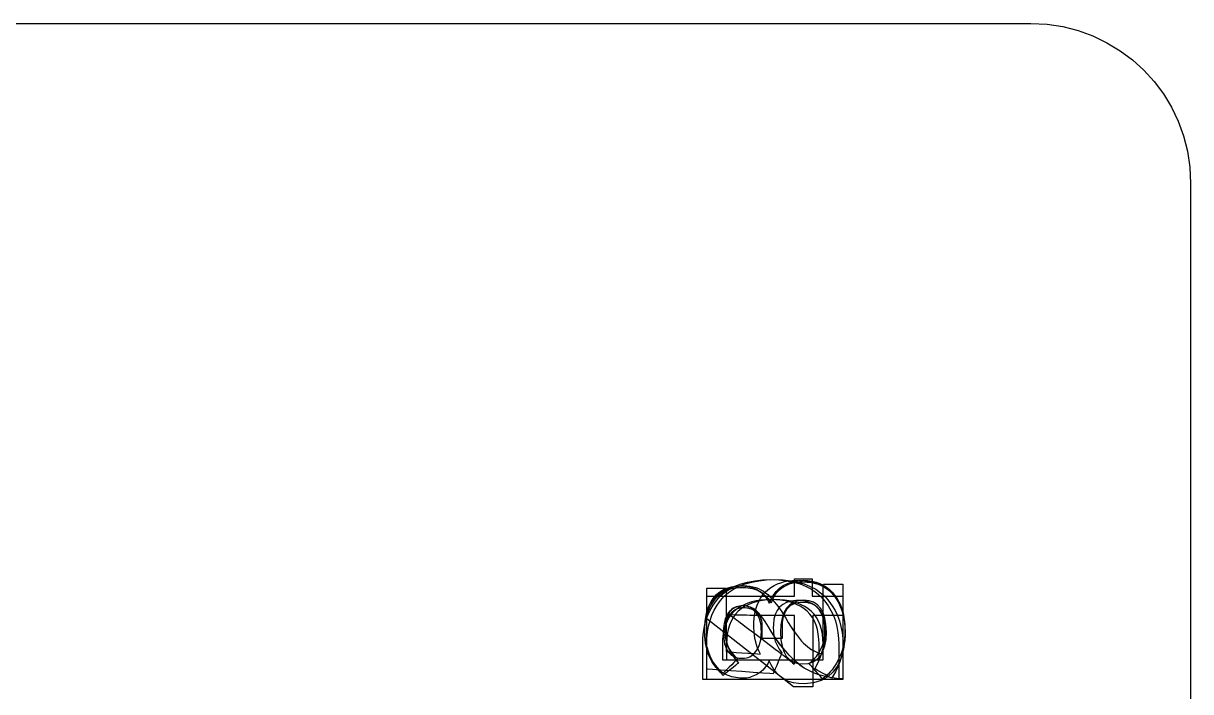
# Model space of a CAD drawing. Extents: x 1 to 47.7, y 0.2 to 35.
# Drawn here: x 39.654 to 40.238, y 19.176 to 19.51 of the extents above; entities that cross this region are included whole.
import ezdxf

# ---------------------------------------------------------------- set-up
doc = ezdxf.new("R2010")
doc.units = 0
doc.header["$MEASUREMENT"] = 0
for name, color, linetype in [('5_1___24__TARGET_LEDS___12', 7, 'CONTINUOUS'), ('6_2___8__INDEPENDENT_INPUT', 7, 'CONTINUOUS'), ('6_3___8__OPTOISO_INDEPENDE', 7, 'CONTINUOUS'), ('6_4___24__OPTOISO_INDEPEND', 7, 'CONTINUOUS'), ('6_5___8__INDEPENDENT_INPUT', 7, 'CONTINUOUS'), ('6_6___8__INDEPENDENT_INPUT', 7, 'CONTINUOUS'), ('6_7___8__OPTOISO_INDEPENDE', 7, 'CONTINUOUS'), ('6_8___8__OPTOISO_INDEPENDE', 7, 'CONTINUOUS'), ('8_0_____DWG', 7, 'CONTINUOUS')]:
    doc.layers.add(name, color=color, linetype=linetype)

msp = doc.modelspace()

# ---------------------------------------------------------------- linework, layer by layer
at = {"layer": '5_1___24__TARGET_LEDS___12'}
msp.add_lwpolyline([(40.04092, 19.23184), (40.04365, 19.23173), (40.04621, 19.23143), (40.0486, 19.23095), (40.05083, 19.23029), (40.05289, 19.22945), (40.05479, 19.22842), (40.05652, 19.22722), (40.05808, 19.22582), (40.05947, 19.22425), (40.06072, 19.22255), (40.0618, 19.22074), (40.06273, 19.2188), (40.06351, 19.21674), (40.06413, 19.21456), (40.0646, 19.21226), (40.06492, 19.20984), (40.06508, 19.20731), (40.06509, 19.20459), (40.06492, 19.20181), (40.06458, 19.19907), (40.06407, 19.19639), (40.06338, 19.19375), (40.06252, 19.19116), (40.06149, 19.18862), (40.06028, 19.18613), (40.05889, 19.18369), (40.05825, 19.18297), (40.05759, 19.18334), (40.05653, 19.18395), (40.05521, 19.1847), (40.05378, 19.18551), (40.05239, 19.1863), (40.05119, 19.18698), (40.05034, 19.18747), (40.04997, 19.18767), (40.05096, 19.1895), (40.05196, 19.19156), (40.05282, 19.19364), (40.05355, 19.19573), (40.05416, 19.19783), (40.05463, 19.19995), (40.05496, 19.20208), (40.05517, 19.20422), (40.05524, 19.20653), (40.05498, 19.20983), (40.05437, 19.21272), (40.05341, 19.21522), (40.05211, 19.21732), (40.05045, 19.21901), (40.04845, 19.2203), (40.04609, 19.2212), (40.04339, 19.22168), (40.04049, 19.22175), (40.03798, 19.22141), (40.03578, 19.22073), (40.03391, 19.21973), (40.03234, 19.21839), (40.03109, 19.21672), (40.03016, 19.21472), (40.02955, 19.21239), (40.02925, 19.20972), (40.02922, 19.20791), (40.02925, 19.20701), (40.0293, 19.20613), (40.02939, 19.20527), (40.0295, 19.20444), (40.02964, 19.20364), (40.0298, 19.20287), (40.02999, 19.20212), (40.03021, 19.2014), (40.03048, 19.2007), (40.03078, 19.20003), (40.0311, 19.19937), (40.03145, 19.19872), (40.03181, 19.19808), (40.0322, 19.19746), (40.03261, 19.19685), (40.03304, 19.19625), (40.0335, 19.19567), (40.03335, 19.19529), (40.03294, 19.19427), (40.03234, 19.19282), (40.03164, 19.1911), (40.03091, 19.18931), (40.03023, 19.18763), (40.02967, 19.18626), (40.02931, 19.18537), (40.02915, 19.18514), (40.02746, 19.18526), (40.0239, 19.1855), (40.01907, 19.18583), (40.01355, 19.1862), (40.00793, 19.18658), (40.0028, 19.18693), (39.99875, 19.1872), (39.99637, 19.18737), (39.99599, 19.18769), (39.99599, 19.19032), (39.99599, 19.19506), (39.99599, 19.20121), (39.99599, 19.20803), (39.99599, 19.21481), (39.99599, 19.22083), (39.99599, 19.22537), (39.99599, 19.22772), (39.99614, 19.22789), (39.9969, 19.22789), (39.99812, 19.22789), (39.99964, 19.22789), (40.00129, 19.22789), (40.00288, 19.22789), (40.00426, 19.22789), (40.00524, 19.22789), (40.00566, 19.22789), (40.00567, 19.22698), (40.00567, 19.22412), (40.00567, 19.21986), (40.00567, 19.21475), (40.00567, 19.20936), (40.00567, 19.20425), (40.00567, 19.19999), (40.00567, 19.19713), (40.00568, 19.19622), (40.00643, 19.19616), (40.00819, 19.19603), (40.01065, 19.19585), (40.0135, 19.19564), (40.01643, 19.19542), (40.01914, 19.19522), (40.02133, 19.19505), (40.02268, 19.19495), (40.02271, 19.19535), (40.022, 19.19666), (40.02138, 19.19806), (40.02085, 19.19954), (40.0204, 19.20111), (40.02004, 19.20277), (40.01976, 19.20452), (40.01957, 19.20635), (40.01947, 19.20827), (40.01949, 19.21058), (40.01967, 19.21302), (40.02, 19.21531), (40.02048, 19.21746), (40.02112, 19.21945), (40.0219, 19.2213), (40.02284, 19.22299), (40.02393, 19.22454), (40.02517, 19.22593), (40.02655, 19.22717), (40.02802, 19.22827), (40.02958, 19.22922), (40.03124, 19.23002), (40.03299, 19.23067), (40.03483, 19.23118), (40.03677, 19.23155), (40.0388, 19.23177)], close=True, dxfattribs=at)
at = {"layer": '6_2___8__INDEPENDENT_INPUT'}
msp.add_lwpolyline([(40.06402, 19.18257), (40.06076, 19.18285), (40.05766, 19.1833), (40.05473, 19.18391), (40.05197, 19.18469), (40.04937, 19.18563), (40.04694, 19.18673), (40.04468, 19.188), (40.04258, 19.18944), (40.04066, 19.19104), (40.03884, 19.19274), (40.03709, 19.19452), (40.03541, 19.19637), (40.03379, 19.19829), (40.03224, 19.20028), (40.03075, 19.20234), (40.02933, 19.20447), (40.02797, 19.20667), (40.02685, 19.20859), (40.02596, 19.21001), (40.0251, 19.21132), (40.02428, 19.21251), (40.02348, 19.21359), (40.02271, 19.21456), (40.02197, 19.21541), (40.02126, 19.21615), (40.02058, 19.21678), (40.01991, 19.21728), (40.01922, 19.21771), (40.01852, 19.21808), (40.01781, 19.21839), (40.01709, 19.21865), (40.01635, 19.21886), (40.0156, 19.219), (40.01484, 19.21909), (40.01407, 19.21913), (40.01316, 19.2191), (40.01227, 19.219), (40.01144, 19.21882), (40.01065, 19.21857), (40.00991, 19.21825), (40.00921, 19.21785), (40.00857, 19.21737), (40.00797, 19.21682), (40.00741, 19.2162), (40.0069, 19.21546), (40.00645, 19.21462), (40.00606, 19.21368), (40.00574, 19.21264), (40.00548, 19.2115), (40.00528, 19.21026), (40.00515, 19.20893), (40.00507, 19.20749), (40.00508, 19.20581), (40.00526, 19.20382), (40.00561, 19.20188), (40.00613, 19.19998), (40.00681, 19.19814), (40.00766, 19.19635), (40.00867, 19.19461), (40.00985, 19.19292), (40.0112, 19.19128), (40.01177, 19.1905), (40.01121, 19.19005), (40.01027, 19.18928), (40.00907, 19.18831), (40.00776, 19.18724), (40.00647, 19.1862), (40.00535, 19.18528), (40.00452, 19.1846), (40.00412, 19.18428), (40.00258, 19.186), (40.00082, 19.1883), (39.99929, 19.19069), (39.99798, 19.19316), (39.99691, 19.19571), (39.99606, 19.19836), (39.99544, 19.20109), (39.99506, 19.2039), (39.9949, 19.2068), (39.99496, 19.20912), (39.99513, 19.21132), (39.99542, 19.2134), (39.99583, 19.21537), (39.99635, 19.21722), (39.99699, 19.21895), (39.99774, 19.22057), (39.99861, 19.22207), (39.9996, 19.22345), (40.00075, 19.2247), (40.00203, 19.22579), (40.00343, 19.22673), (40.00496, 19.22751), (40.00661, 19.22815), (40.00838, 19.22863), (40.01028, 19.22896), (40.0123, 19.22915), (40.01424, 19.22917), (40.0159, 19.22908), (40.01748, 19.22888), (40.01899, 19.22859), (40.02042, 19.22819), (40.02177, 19.2277), (40.02305, 19.2271), (40.02425, 19.22641), (40.02537, 19.22561), (40.02644, 19.22468), (40.02752, 19.22362), (40.02861, 19.22244), (40.02971, 19.22114), (40.03083, 19.21972), (40.03197, 19.21819), (40.03311, 19.21653), (40.03427, 19.21475), (40.03545, 19.21286), (40.03669, 19.21083), (40.0379, 19.20892), (40.03907, 19.20715), (40.04021, 19.20553), (40.04131, 19.20405), (40.04237, 19.20271), (40.04339, 19.20151), (40.04438, 19.20045), (40.04533, 19.19954), (40.04629, 19.19872), (40.04726, 19.19799), (40.04825, 19.19732), (40.04926, 19.19673), (40.05028, 19.19621), (40.05131, 19.19577), (40.05236, 19.1954), (40.05343, 19.1951), (40.05414, 19.19509), (40.05414, 19.19712), (40.05414, 19.20103), (40.05414, 19.20622), (40.05414, 19.21207), (40.05414, 19.21795), (40.05414, 19.22324), (40.05414, 19.22733), (40.05414, 19.22959), (40.05426, 19.22985), (40.05497, 19.22985), (40.05617, 19.22985), (40.05769, 19.22985), (40.05936, 19.22985), (40.061, 19.22985), (40.06244, 19.22985), (40.0635, 19.22985), (40.064, 19.22985), (40.06402, 19.2288), (40.06402, 19.22482), (40.06402, 19.21864), (40.06402, 19.21112), (40.06402, 19.20308), (40.06402, 19.19536), (40.06402, 19.18882), (40.06402, 19.18427)], close=True, dxfattribs=at)
at = {"layer": '6_3___8__OPTOISO_INDEPENDE'}
for points in [[(40.02794, 19.23227), (40.03203, 19.23209), (40.03584, 19.23166), (40.03939, 19.23098), (40.04266, 19.23003), (40.04566, 19.22883), (40.04839, 19.22737), (40.05085, 19.22566), (40.05303, 19.22368), (40.05495, 19.22149), (40.05662, 19.21917), (40.05806, 19.21674), (40.05928, 19.21419), (40.06027, 19.21152), (40.06103, 19.20874), (40.06157, 19.20584), (40.06187, 19.20283), (40.06196, 19.20014), (40.06196, 19.19925), (40.06196, 19.19726), (40.06196, 19.19453), (40.06196, 19.1914), (40.06196, 19.18826), (40.06196, 19.18544), (40.06196, 19.18332), (40.06196, 19.18226), (40.06057, 19.1822), (40.05466, 19.1822), (40.04534, 19.1822), (40.03397, 19.1822), (40.02192, 19.1822), (40.01055, 19.1822), (40.00122, 19.1822), (39.99531, 19.1822), (39.99392, 19.18226), (39.99392, 19.18332), (39.99392, 19.18544), (39.99392, 19.18826), (39.99392, 19.1914), (39.99392, 19.19453), (39.99392, 19.19726), (39.99392, 19.19925), (39.99392, 19.20014), (39.99398, 19.20288), (39.99426, 19.20595), (39.99477, 19.20889), (39.9955, 19.2117), (39.99646, 19.21439), (39.99765, 19.21695), (39.99907, 19.21938), (40.00072, 19.22168), (40.00262, 19.22385), (40.00482, 19.22578), (40.00729, 19.22747), (40.01004, 19.2289), (40.01307, 19.23008), (40.01637, 19.231), (40.01995, 19.23167), (40.02381, 19.2321)], [(40.02794, 19.22222), (40.0254, 19.22214), (40.02299, 19.22193), (40.0207, 19.22157), (40.01853, 19.22107), (40.01649, 19.22042), (40.01458, 19.21963), (40.01279, 19.21869), (40.01113, 19.21761), (40.0096, 19.21636), (40.00823, 19.21492), (40.00705, 19.21329), (40.00606, 19.21148), (40.00524, 19.2095), (40.00461, 19.20733), (40.00415, 19.20498), (40.00388, 19.20246), (40.0038, 19.20014), (40.0038, 19.19974), (40.0038, 19.19884), (40.0038, 19.19761), (40.0038, 19.19621), (40.0038, 19.19479), (40.0038, 19.19352), (40.0038, 19.19256), (40.0038, 19.19208), (40.00478, 19.19206), (40.00898, 19.19206), (40.0156, 19.19206), (40.02366, 19.19206), (40.03222, 19.19206), (40.04029, 19.19206), (40.0469, 19.19206), (40.0511, 19.19206), (40.05208, 19.19208), (40.05208, 19.19256), (40.05208, 19.19352), (40.05208, 19.19479), (40.05208, 19.19621), (40.05208, 19.19761), (40.05208, 19.19884), (40.05208, 19.19974), (40.05208, 19.20014), (40.052, 19.20246), (40.05173, 19.20498), (40.05127, 19.20733), (40.05062, 19.2095), (40.04979, 19.21148), (40.04877, 19.21329), (40.04756, 19.21492), (40.04617, 19.21636), (40.04461, 19.21761), (40.04296, 19.21869), (40.04118, 19.21963), (40.03928, 19.22042), (40.03725, 19.22107), (40.03511, 19.22157), (40.03284, 19.22193), (40.03045, 19.22214)]]:
    msp.add_lwpolyline(points, close=True, dxfattribs=at)
at = {"layer": '6_4___24__OPTOISO_INDEPEND'}
for points in [[(40.02999, 19.23227), (40.03408, 19.23209), (40.03789, 19.23166), (40.04144, 19.23098), (40.04471, 19.23003), (40.04771, 19.22883), (40.05044, 19.22737), (40.05289, 19.22566), (40.05508, 19.22368), (40.05699, 19.22149), (40.05867, 19.21917), (40.06011, 19.21674), (40.06133, 19.21419), (40.06232, 19.21152), (40.06308, 19.20874), (40.06361, 19.20584), (40.06392, 19.20283), (40.06401, 19.20014), (40.06401, 19.19925), (40.06401, 19.19726), (40.06401, 19.19453), (40.06401, 19.1914), (40.06401, 19.18826), (40.06401, 19.18544), (40.06401, 19.18332), (40.06401, 19.18226), (40.06262, 19.1822), (40.05671, 19.1822), (40.04739, 19.1822), (40.03602, 19.1822), (40.02397, 19.1822), (40.0126, 19.1822), (40.00328, 19.1822), (39.99737, 19.1822), (39.99599, 19.18226), (39.99599, 19.18332), (39.99599, 19.18544), (39.99599, 19.18826), (39.99599, 19.1914), (39.99599, 19.19453), (39.99599, 19.19726), (39.99599, 19.19925), (39.99599, 19.20014), (39.99604, 19.20288), (39.99631, 19.20595), (39.99681, 19.20889), (39.99755, 19.2117), (39.99851, 19.21439), (39.9997, 19.21695), (40.00112, 19.21938), (40.00277, 19.22168), (40.00467, 19.22385), (40.00687, 19.22578), (40.00934, 19.22747), (40.01209, 19.2289), (40.01512, 19.23008), (40.01842, 19.231), (40.022, 19.23167), (40.02585, 19.2321)], [(40.02999, 19.22222), (40.02745, 19.22214), (40.02503, 19.22193), (40.02274, 19.22157), (40.02058, 19.22107), (40.01854, 19.22042), (40.01663, 19.21963), (40.01484, 19.21869), (40.01318, 19.21761), (40.01164, 19.21636), (40.01028, 19.21492), (40.0091, 19.21329), (40.0081, 19.21148), (40.00729, 19.2095), (40.00665, 19.20733), (40.0062, 19.20498), (40.00593, 19.20246), (40.00585, 19.20014), (40.00585, 19.19974), (40.00585, 19.19884), (40.00585, 19.19761), (40.00585, 19.19621), (40.00585, 19.19479), (40.00585, 19.19352), (40.00585, 19.19256), (40.00585, 19.19208), (40.00683, 19.19206), (40.01103, 19.19206), (40.01764, 19.19206), (40.02571, 19.19206), (40.03427, 19.19206), (40.04233, 19.19206), (40.04895, 19.19206), (40.05315, 19.19206), (40.05413, 19.19208), (40.05413, 19.19256), (40.05413, 19.19352), (40.05413, 19.19479), (40.05413, 19.19621), (40.05413, 19.19761), (40.05413, 19.19884), (40.05413, 19.19974), (40.05413, 19.20014), (40.05405, 19.20246), (40.05377, 19.20498), (40.05331, 19.20733), (40.05267, 19.2095), (40.05184, 19.21148), (40.05082, 19.21329), (40.04961, 19.21492), (40.04822, 19.21636), (40.04666, 19.21761), (40.04501, 19.21869), (40.04323, 19.21963), (40.04132, 19.22042), (40.0393, 19.22107), (40.03716, 19.22157), (40.03489, 19.22193), (40.0325, 19.22214)]]:
    msp.add_lwpolyline(points, close=True, dxfattribs=at)
at = {"layer": '6_5___8__INDEPENDENT_INPUT'}
msp.add_lwpolyline([(40.04382, 19.23107), (40.04833, 19.23068), (40.0523, 19.22968), (40.05574, 19.22807), (40.05864, 19.22585), (40.061, 19.22301), (40.06283, 19.21957), (40.06413, 19.21552), (40.06488, 19.21085), (40.0651, 19.20614), (40.06503, 19.20454), (40.06488, 19.20296), (40.06467, 19.20139), (40.06438, 19.19985), (40.06402, 19.19832), (40.06359, 19.19681), (40.0631, 19.19532), (40.06253, 19.19384), (40.06188, 19.19239), (40.06116, 19.19098), (40.06039, 19.18964), (40.05955, 19.18837), (40.05866, 19.18718), (40.05771, 19.18606), (40.0567, 19.18501), (40.05563, 19.18403), (40.0545, 19.18312), (40.05379, 19.18269), (40.05337, 19.18316), (40.05262, 19.18403), (40.05163, 19.18515), (40.05054, 19.18641), (40.04944, 19.18767), (40.04846, 19.18879), (40.0477, 19.18966), (40.04729, 19.19013), (40.04774, 19.1906), (40.04857, 19.19136), (40.04934, 19.19214), (40.05007, 19.19294), (40.05075, 19.19378), (40.05138, 19.19463), (40.05196, 19.19552), (40.05249, 19.19643), (40.05297, 19.19737), (40.0534, 19.19834), (40.05378, 19.19932), (40.05411, 19.2003), (40.0544, 19.20128), (40.05463, 19.20227), (40.05481, 19.20326), (40.05494, 19.20425), (40.05502, 19.20524), (40.05505, 19.20624), (40.05503, 19.20787), (40.05492, 19.2095), (40.05474, 19.21101), (40.05447, 19.2124), (40.05414, 19.21368), (40.05372, 19.21483), (40.05322, 19.21588), (40.05265, 19.2168), (40.052, 19.2176), (40.05132, 19.21829), (40.05057, 19.2189), (40.04977, 19.21942), (40.0489, 19.21986), (40.04797, 19.22022), (40.04698, 19.22049), (40.04593, 19.22068), (40.04482, 19.2208), (40.04365, 19.22082), (40.0425, 19.22075), (40.04143, 19.2206), (40.04042, 19.22037), (40.03948, 19.22005), (40.03861, 19.21966), (40.03782, 19.21919), (40.03709, 19.21864), (40.03644, 19.21801), (40.03586, 19.2173), (40.03536, 19.21651), (40.03492, 19.21567), (40.03455, 19.21478), (40.03423, 19.21383), (40.03398, 19.21284), (40.03379, 19.21179), (40.03366, 19.21069), (40.03359, 19.20954), (40.03358, 19.20882), (40.03358, 19.20843), (40.03358, 19.20772), (40.03358, 19.2068), (40.03358, 19.20578), (40.03358, 19.20475), (40.03358, 19.20383), (40.03358, 19.20312), (40.03358, 19.20273), (40.03347, 19.20269), (40.03276, 19.20269), (40.03157, 19.20269), (40.03007, 19.20269), (40.02841, 19.20269), (40.02679, 19.20269), (40.02535, 19.20269), (40.02429, 19.20269), (40.02375, 19.20269), (40.02372, 19.2028), (40.02372, 19.20329), (40.02372, 19.20405), (40.02372, 19.205), (40.02372, 19.20603), (40.02372, 19.20702), (40.02372, 19.20788), (40.02372, 19.2085), (40.02372, 19.20877), (40.0237, 19.20966), (40.0236, 19.21064), (40.02343, 19.21156), (40.02319, 19.21242), (40.02288, 19.21322), (40.02249, 19.21396), (40.02203, 19.21465), (40.0215, 19.21527), (40.0209, 19.21583), (40.02028, 19.21631), (40.01964, 19.21673), (40.01896, 19.2171), (40.01825, 19.21741), (40.01751, 19.21766), (40.01673, 19.21785), (40.01593, 19.21799), (40.0151, 19.21806), (40.01432, 19.21809), (40.01398, 19.21808), (40.01364, 19.21806), (40.01329, 19.21803), (40.01294, 19.21798), (40.01258, 19.21793), (40.01222, 19.21786), (40.01186, 19.21778), (40.01148, 19.2177), (40.01111, 19.21758), (40.01074, 19.21742), (40.01038, 19.21724), (40.01002, 19.21703), (40.00968, 19.21681), (40.00934, 19.21657), (40.00901, 19.21631), (40.00869, 19.21603), (40.00838, 19.21573), (40.00806, 19.21541), (40.00774, 19.21507), (40.00744, 19.2147), (40.00715, 19.21431), (40.00687, 19.21389), (40.00661, 19.21345), (40.00636, 19.21299), (40.00613, 19.21251), (40.00591, 19.212), (40.00571, 19.21146), (40.00554, 19.21087), (40.00539, 19.21026), (40.00527, 19.20961), (40.00516, 19.20893), (40.00508, 19.20822), (40.00502, 19.20747), (40.00498, 19.2067), (40.00497, 19.20589), (40.00502, 19.20444), (40.00523, 19.20278), (40.00559, 19.20118), (40.00612, 19.19964), (40.0068, 19.19816), (40.00764, 19.19673), (40.00864, 19.19536), (40.0098, 19.19405), (40.01111, 19.1928), (40.01112, 19.19243), (40.01049, 19.1918), (40.00955, 19.19083), (40.0084, 19.18967), (40.00719, 19.18843), (40.00603, 19.18725), (40.00505, 19.18625), (40.00436, 19.18556), (40.00411, 19.1853), (40.00217, 19.1872), (40.00045, 19.18921), (39.99897, 19.19132), (39.99772, 19.19354), (39.9967, 19.19586), (39.9959, 19.19829), (39.99534, 19.20082), (39.995, 19.20346), (39.9949, 19.20611), (39.99498, 19.20823), (39.99518, 19.21027), (39.9955, 19.21222), (39.99594, 19.21409), (39.9965, 19.21588), (39.99719, 19.21758), (39.99799, 19.21921), (39.99891, 19.22075), (39.99996, 19.22221), (40.00113, 19.22352), (40.0024, 19.22468), (40.00378, 19.22568), (40.00526, 19.22652), (40.00684, 19.2272), (40.00854, 19.22772), (40.01033, 19.22808), (40.01224, 19.22828), (40.01395, 19.22831), (40.01525, 19.22823), (40.01649, 19.2281), (40.01766, 19.22792), (40.01876, 19.22769), (40.01979, 19.2274), (40.02076, 19.22707), (40.02166, 19.22668), (40.02249, 19.22624), (40.02327, 19.22575), (40.02401, 19.22521), (40.02471, 19.22464), (40.02537, 19.22403), (40.026, 19.2234), (40.02658, 19.22273), (40.02713, 19.22204), (40.02764, 19.22131), (40.02811, 19.22055), (40.02846, 19.22109), (40.02884, 19.22212), (40.02928, 19.2231), (40.02979, 19.22403), (40.03037, 19.22491), (40.03102, 19.22574), (40.03174, 19.22652), (40.03253, 19.22726), (40.03339, 19.22794), (40.03429, 19.22858), (40.03526, 19.22914), (40.03629, 19.22963), (40.03738, 19.23005), (40.03854, 19.2304), (40.03977, 19.23068), (40.04106, 19.23088), (40.04241, 19.23101)], close=True, dxfattribs=at)
at = {"layer": '6_6___8__INDEPENDENT_INPUT'}
msp.add_lwpolyline([(40.04872, 19.22386), (40.06401, 19.22386), (40.06401, 19.21429), (40.04905, 19.21429), (40.04905, 19.1786), (40.03932, 19.1786), (39.99599, 19.21257), (39.99599, 19.22386), (40.03975, 19.22386), (40.03975, 19.2326), (40.04872, 19.2326), (40.04872, 19.22386)], dxfattribs=at)
msp.add_lwpolyline([(40.00743, 19.21456), (40.00822, 19.21401), (40.00906, 19.21341), (40.00994, 19.21278), (40.01086, 19.2121), (40.01183, 19.21139), (40.01285, 19.21063), (40.01391, 19.20984), (40.01501, 19.209), (40.01572, 19.20846), (40.01703, 19.20747), (40.01923, 19.20581), (40.02197, 19.20373), (40.02493, 19.20148), (40.02777, 19.19933), (40.03016, 19.19752), (40.03176, 19.19631), (40.0324, 19.19582), (40.03346, 19.19501), (40.03448, 19.19422), (40.03546, 19.19344), (40.03639, 19.19269), (40.03727, 19.19197), (40.03811, 19.19126), (40.0389, 19.19058), (40.03964, 19.18992), (40.03985, 19.19051), (40.03985, 19.19164), (40.03984, 19.19281), (40.03983, 19.19402), (40.03982, 19.19528), (40.03981, 19.19659), (40.03979, 19.19794), (40.03977, 19.19933), (40.03975, 19.20041), (40.03975, 19.20123), (40.03975, 19.20288), (40.03975, 19.20506), (40.03975, 19.2075), (40.03975, 19.20992), (40.03975, 19.21204), (40.03975, 19.21359), (40.03975, 19.21428), (40.03918, 19.21429), (40.03729, 19.21429), (40.03445, 19.21429), (40.03108, 19.21429), (40.02756, 19.21429), (40.0243, 19.21429), (40.0217, 19.21429), (40.02015, 19.21429), (40.01915, 19.2143), (40.01748, 19.21432), (40.01586, 19.21435), (40.01431, 19.21438), (40.01281, 19.21441), (40.01138, 19.21444), (40.01, 19.21448), (40.00869, 19.21452)], close=True, dxfattribs=at)
at = {"layer": '6_7___8__OPTOISO_INDEPENDE'}
msp.add_lwpolyline([(40.06401, 19.18257), (40.06074, 19.18285), (40.05765, 19.1833), (40.05472, 19.18391), (40.05195, 19.18469), (40.04936, 19.18563), (40.04693, 19.18673), (40.04467, 19.188), (40.04257, 19.18944), (40.04064, 19.19104), (40.03883, 19.19274), (40.03708, 19.19452), (40.0354, 19.19637), (40.03378, 19.19829), (40.03223, 19.20028), (40.03074, 19.20234), (40.02932, 19.20447), (40.02796, 19.20667), (40.02683, 19.20859), (40.02595, 19.21001), (40.02509, 19.21132), (40.02426, 19.21251), (40.02347, 19.21359), (40.0227, 19.21456), (40.02196, 19.21541), (40.02125, 19.21615), (40.02057, 19.21678), (40.01989, 19.21728), (40.01921, 19.21771), (40.01851, 19.21808), (40.0178, 19.21839), (40.01707, 19.21865), (40.01634, 19.21886), (40.01559, 19.219), (40.01483, 19.21909), (40.01406, 19.21913), (40.01314, 19.2191), (40.01226, 19.219), (40.01142, 19.21882), (40.01063, 19.21857), (40.00989, 19.21825), (40.0092, 19.21785), (40.00855, 19.21737), (40.00795, 19.21682), (40.0074, 19.2162), (40.00689, 19.21546), (40.00644, 19.21462), (40.00605, 19.21368), (40.00573, 19.21264), (40.00547, 19.2115), (40.00527, 19.21026), (40.00513, 19.20893), (40.00506, 19.20749), (40.00507, 19.20581), (40.00525, 19.20382), (40.0056, 19.20188), (40.00611, 19.19998), (40.00679, 19.19814), (40.00764, 19.19635), (40.00866, 19.19461), (40.00984, 19.19292), (40.01119, 19.19128), (40.01175, 19.1905), (40.0112, 19.19005), (40.01025, 19.18928), (40.00906, 19.18831), (40.00775, 19.18724), (40.00646, 19.1862), (40.00533, 19.18528), (40.0045, 19.1846), (40.00411, 19.18428), (40.00257, 19.186), (40.00081, 19.1883), (39.99927, 19.19069), (39.99797, 19.19316), (39.99689, 19.19571), (39.99605, 19.19836), (39.99543, 19.20109), (39.99504, 19.2039), (39.99489, 19.2068), (39.99494, 19.20912), (39.99512, 19.21132), (39.99541, 19.2134), (39.99581, 19.21537), (39.99634, 19.21722), (39.99697, 19.21895), (39.99773, 19.22057), (39.99859, 19.22207), (39.99959, 19.22345), (40.00074, 19.2247), (40.00202, 19.22579), (40.00342, 19.22673), (40.00494, 19.22751), (40.00659, 19.22815), (40.00837, 19.22863), (40.01027, 19.22896), (40.01229, 19.22915), (40.01423, 19.22917), (40.01589, 19.22908), (40.01747, 19.22888), (40.01898, 19.22859), (40.02041, 19.22819), (40.02176, 19.2277), (40.02304, 19.2271), (40.02424, 19.22641), (40.02536, 19.22561), (40.02643, 19.22468), (40.0275, 19.22362), (40.0286, 19.22244), (40.0297, 19.22114), (40.03082, 19.21972), (40.03195, 19.21819), (40.0331, 19.21653), (40.03426, 19.21475), (40.03543, 19.21286), (40.03667, 19.21083), (40.03789, 19.20892), (40.03906, 19.20715), (40.0402, 19.20553), (40.0413, 19.20405), (40.04236, 19.20271), (40.04338, 19.20151), (40.04436, 19.20045), (40.04531, 19.19954), (40.04627, 19.19872), (40.04725, 19.19799), (40.04824, 19.19732), (40.04924, 19.19673), (40.05027, 19.19621), (40.0513, 19.19577), (40.05235, 19.1954), (40.05341, 19.1951), (40.05413, 19.19509), (40.05413, 19.19712), (40.05413, 19.20103), (40.05413, 19.20622), (40.05413, 19.21207), (40.05413, 19.21795), (40.05413, 19.22324), (40.05413, 19.22733), (40.05413, 19.22959), (40.05425, 19.22985), (40.05495, 19.22985), (40.05615, 19.22985), (40.05768, 19.22985), (40.05935, 19.22985), (40.06099, 19.22985), (40.06243, 19.22985), (40.06348, 19.22985), (40.06399, 19.22985), (40.06401, 19.2288), (40.06401, 19.22482), (40.06401, 19.21864), (40.06401, 19.21112), (40.06401, 19.20308), (40.06401, 19.19536), (40.06401, 19.18882), (40.06401, 19.18427)], close=True, dxfattribs=at)
at = {"layer": '6_8___8__OPTOISO_INDEPENDE'}
for points in [[(40.0442, 19.23185), (40.04646, 19.23174), (40.04858, 19.23145), (40.05058, 19.23098), (40.05245, 19.23033), (40.0542, 19.22949), (40.05581, 19.22848), (40.0573, 19.22729), (40.05866, 19.22591), (40.05991, 19.22436), (40.06104, 19.22267), (40.06203, 19.22084), (40.06289, 19.21888), (40.06361, 19.21677), (40.06418, 19.21453), (40.06462, 19.21215), (40.06492, 19.20963), (40.06508, 19.20698), (40.06499, 19.20259), (40.06436, 19.1975), (40.06319, 19.19306), (40.06148, 19.18928), (40.05923, 19.18614), (40.05644, 19.18366), (40.05312, 19.18183), (40.04925, 19.18065), (40.04485, 19.18013), (40.04181, 19.18022), (40.03924, 19.18064), (40.03688, 19.18136), (40.03473, 19.18239), (40.03279, 19.18373), (40.03106, 19.18537), (40.02954, 19.18733), (40.02823, 19.18959), (40.0272, 19.1916), (40.02662, 19.19051), (40.026, 19.18949), (40.02535, 19.18856), (40.02466, 19.18771), (40.02394, 19.18695), (40.02318, 19.18626), (40.02238, 19.18566), (40.02154, 19.18514), (40.02069, 19.18468), (40.01985, 19.18426), (40.01902, 19.18389), (40.01821, 19.18359), (40.01741, 19.18334), (40.01663, 19.18314), (40.01585, 19.18301), (40.01509, 19.18293), (40.01434, 19.1829), (40.01255, 19.18297), (40.01044, 19.1832), (40.00847, 19.18362), (40.00663, 19.1842), (40.00493, 19.18497), (40.00336, 19.18591), (40.00193, 19.18703), (40.00063, 19.18833), (39.99946, 19.1898), (39.99847, 19.19133), (39.99761, 19.19295), (39.99686, 19.19465), (39.99623, 19.19644), (39.99573, 19.19832), (39.99534, 19.20029), (39.99508, 19.20234), (39.99493, 19.20448), (39.99491, 19.20666), (39.995, 19.20873), (39.99521, 19.21074), (39.99555, 19.21267), (39.996, 19.21455), (39.99658, 19.21635), (39.99727, 19.2181), (39.99809, 19.21977), (39.99902, 19.22138), (40.00008, 19.22292), (40.00128, 19.22429), (40.00261, 19.22549), (40.0041, 19.22652), (40.00572, 19.22737), (40.00748, 19.22805), (40.00939, 19.22855), (40.01143, 19.22888), (40.01362, 19.22903), (40.01424, 19.22903), (40.01459, 19.22902), (40.01494, 19.229), (40.01531, 19.22897), (40.01568, 19.22892), (40.01605, 19.22887), (40.01644, 19.22881), (40.01683, 19.22874), (40.01723, 19.22866), (40.01766, 19.22855), (40.01809, 19.22843), (40.01852, 19.2283), (40.01896, 19.22815), (40.01939, 19.22798), (40.01983, 19.22779), (40.02027, 19.22759), (40.02072, 19.22738), (40.02136, 19.22704), (40.02224, 19.22649), (40.02307, 19.22587), (40.02386, 19.22517), (40.0246, 19.22439), (40.0253, 19.22354), (40.02596, 19.2226), (40.02657, 19.22159), (40.02714, 19.22051), (40.02799, 19.22197), (40.02918, 19.22423), (40.0306, 19.2262), (40.03227, 19.22787), (40.03418, 19.22926), (40.03632, 19.23034), (40.03871, 19.23114), (40.04134, 19.23164)], [(40.01423, 19.21908), (40.01328, 19.21904), (40.01236, 19.21892), (40.01148, 19.21872), (40.01063, 19.21843), (40.00981, 19.21806), (40.00902, 19.21761), (40.00827, 19.21709), (40.00755, 19.21647), (40.00687, 19.21576), (40.00626, 19.21492), (40.00573, 19.21397), (40.00528, 19.21291), (40.00491, 19.21173), (40.00462, 19.21044), (40.0044, 19.20903), (40.00426, 19.20752), (40.0042, 19.20589), (40.00426, 19.20428), (40.00439, 19.20278), (40.00459, 19.2014), (40.00487, 19.20013), (40.00522, 19.19897), (40.00564, 19.19793), (40.00614, 19.197), (40.0067, 19.19618), (40.00734, 19.19547), (40.00802, 19.19484), (40.00874, 19.1943), (40.00949, 19.19384), (40.01029, 19.19347), (40.01112, 19.19319), (40.01199, 19.193), (40.0129, 19.19289), (40.01385, 19.19287), (40.01481, 19.19292), (40.01573, 19.19307), (40.01661, 19.19332), (40.01744, 19.19366), (40.01822, 19.19411), (40.01896, 19.19466), (40.01966, 19.1953), (40.02031, 19.19605), (40.02092, 19.19688), (40.02146, 19.19777), (40.02193, 19.19874), (40.02234, 19.19978), (40.02266, 19.20089), (40.02292, 19.20208), (40.0231, 19.20334), (40.02321, 19.20467), (40.02325, 19.20607), (40.02321, 19.20753), (40.0231, 19.2089), (40.02291, 19.21019), (40.02264, 19.2114), (40.0223, 19.21252), (40.02189, 19.21356), (40.0214, 19.21451), (40.02083, 19.21537), (40.02022, 19.21615), (40.0196, 19.21684), (40.01895, 19.21743), (40.01825, 19.21794), (40.01752, 19.21835), (40.01675, 19.21867), (40.01595, 19.2189), (40.01511, 19.21904)], [(40.04449, 19.22188), (40.0418, 19.22165), (40.03946, 19.22092), (40.03747, 19.21967), (40.03584, 19.21793), (40.03456, 19.21567), (40.03363, 19.21291), (40.03305, 19.20965), (40.03282, 19.20588), (40.03304, 19.20217), (40.0336, 19.19896), (40.03449, 19.19624), (40.03572, 19.19402), (40.03728, 19.19229), (40.03919, 19.19105), (40.04143, 19.19031), (40.04401, 19.19006), (40.04673, 19.19035), (40.0491, 19.19113), (40.05111, 19.19239), (40.05276, 19.19413), (40.05406, 19.19636), (40.055, 19.19908), (40.05558, 19.20228), (40.05581, 19.20597), (40.05557, 19.2097), (40.055, 19.21293), (40.05408, 19.21567), (40.05284, 19.21791), (40.05125, 19.21965), (40.04933, 19.22089), (40.04708, 19.22163)]]:
    msp.add_lwpolyline(points, close=True, dxfattribs=at)
at = {"layer": '8_0_____DWG'}
msp.add_lwpolyline([(39.61342, 19.5102), (39.66366, 19.5102), (39.71176, 19.5102), (39.735, 19.5102), (39.75768, 19.5102), (39.77981, 19.5102), (39.80137, 19.5102), (39.82236, 19.5102), (39.84277, 19.5102), (39.86261, 19.5102), (39.88185, 19.5102), (39.9005, 19.5102), (39.91856, 19.5102), (39.936, 19.5102), (39.95284, 19.5102), (39.96906, 19.5102), (39.98465, 19.5102), (39.99962, 19.5102), (40.01395, 19.5102), (40.02764, 19.5102), (40.04068, 19.5102), (40.05307, 19.5102), (40.0648, 19.5102), (40.07586, 19.5102), (40.08625, 19.5102), (40.09597, 19.5102), (40.10501, 19.5102), (40.11335, 19.5102), (40.121, 19.5102), (40.12795, 19.5102), (40.1342, 19.5102), (40.13973, 19.5102), (40.14454, 19.5102), (40.14863, 19.5102), (40.15199, 19.5102), (40.15462, 19.5102), (40.1565, 19.5102), (40.15763, 19.5102), (40.15801, 19.5102), (40.15801, 19.5102), (40.16618, 19.50979), (40.17413, 19.50858), (40.18179, 19.50661), (40.18914, 19.50392), (40.19613, 19.50055), (40.20273, 19.49654), (40.20889, 19.49194), (40.21457, 19.48678), (40.21973, 19.4811), (40.22434, 19.47494), (40.22835, 19.46834), (40.23172, 19.46135), (40.23441, 19.454), (40.23638, 19.44633), (40.23759, 19.43839), (40.238, 19.43021), (40.238, 19.42943), (40.238, 19.42709), (40.238, 19.42322), (40.238, 19.41782), (40.238, 19.4109), (40.238, 19.40248), (40.238, 19.39257), (40.238, 19.38118), (40.238, 19.36832), (40.238, 19.35401), (40.238, 19.33826), (40.238, 19.32107), (40.238, 19.30247), (40.238, 19.28246), (40.238, 19.26106), (40.238, 19.23828), (40.238, 19.21413), (40.238, 19.18862), (40.238, 19.16176)], dxfattribs=at)

doc.saveas('drawing.dxf')
